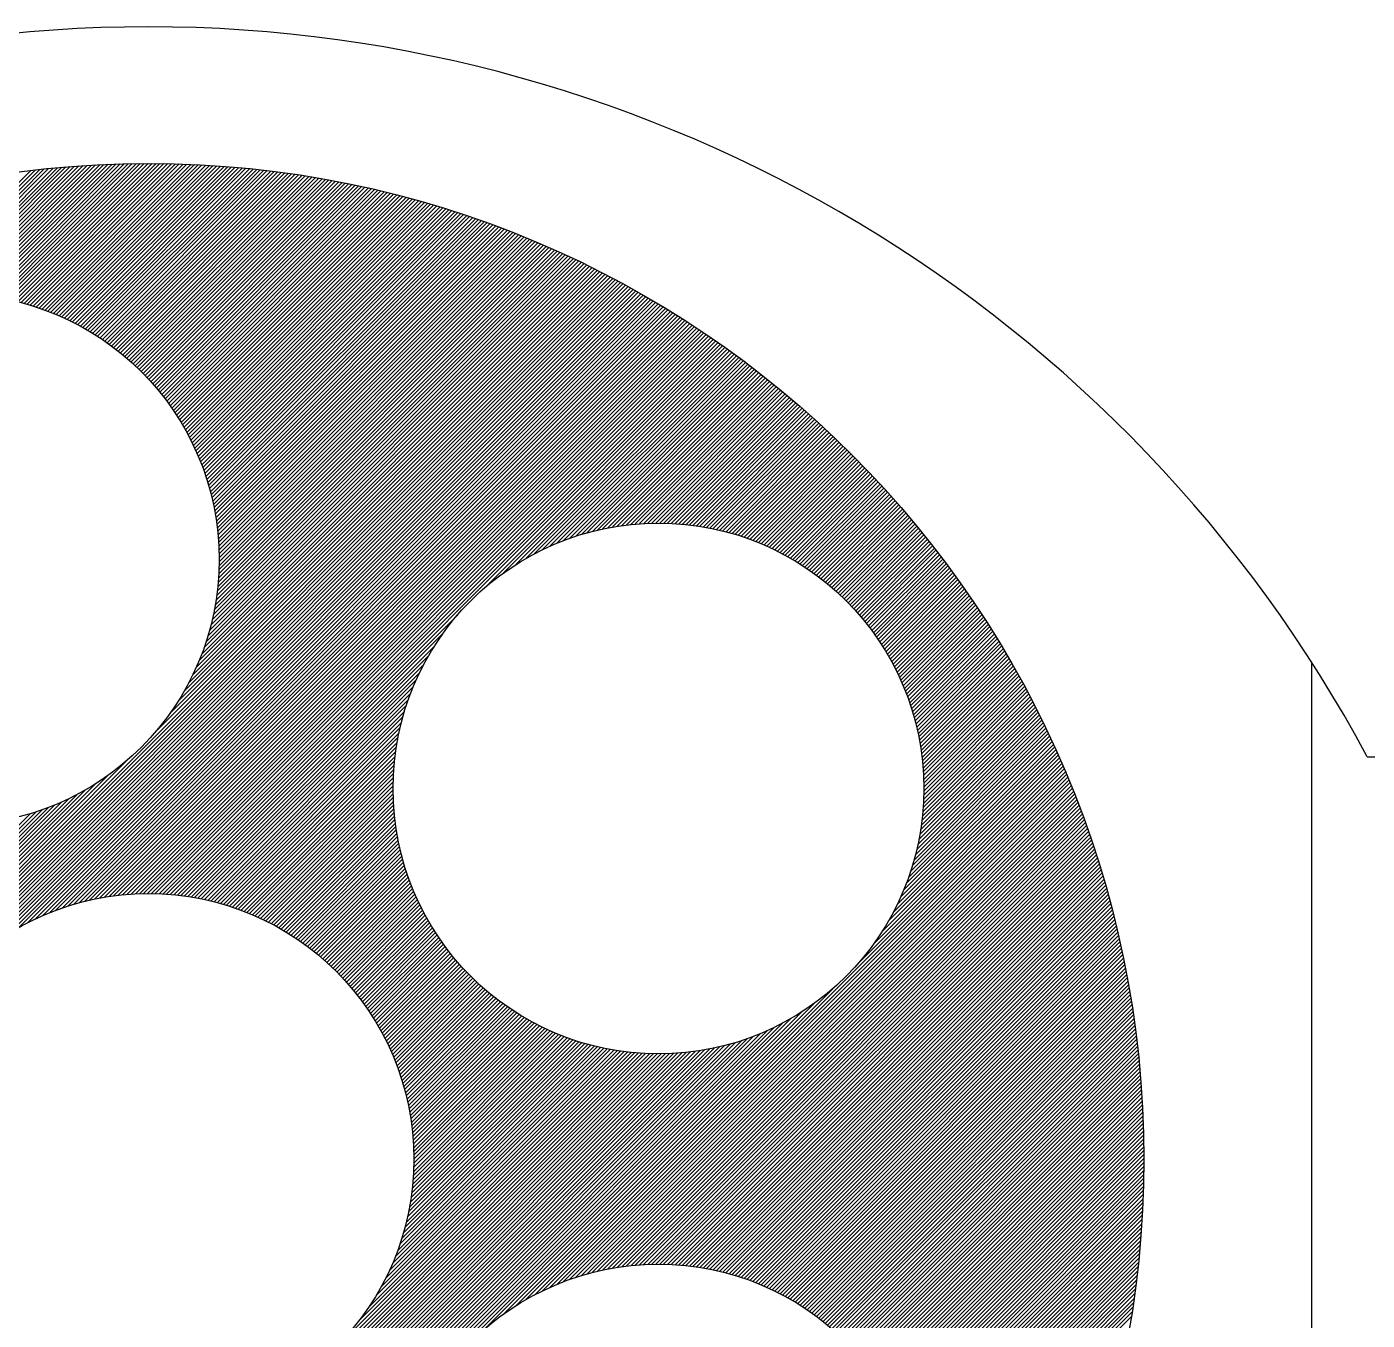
# Model space of a CAD drawing. Extents: x 289.68 to 298.89, y 147.27 to 156.69.
# Drawn here: x 292.3439 to 292.4985, y 149.8552 to 150.0043 of the extents above; entities that cross this region are included whole.
import ezdxf

# ---------------------------------------------------------------- set-up
doc = ezdxf.new("R2010")
doc.units = 0
doc.header["$MEASUREMENT"] = 0
doc.layers.add('DETALHES', color=4, linetype='CONTINUOUS')

msp = doc.modelspace()

# ---------------------------------------------------------------- linework, layer by layer
at = {"layer": 'DETALHES', "color": 1}
for p, q in [((292.33608, 149.97349), (292.3509, 149.98831)), ((292.33653, 149.97348), (292.35139, 149.98834)), ((292.33696, 149.97346), (292.35187, 149.98836)), ((292.33739, 149.97344), (292.35235, 149.98839)), ((292.33782, 149.97341), (292.35282, 149.98841)), ((292.33824, 149.97337), (292.3533, 149.98843)), ((292.33865, 149.97333), (292.35377, 149.98845)), ((292.33906, 149.97329), (292.35424, 149.98847)), ((292.33947, 149.97324), (292.35471, 149.98848)), ((292.33987, 149.97318), (292.35518, 149.98849)), ((292.34026, 149.97312), (292.35564, 149.9885)), ((292.34065, 149.97306), (292.3561, 149.98851)), ((292.34104, 149.97299), (292.35657, 149.98852)), ((292.34142, 149.97292), (292.35702, 149.98852)), ((292.3418, 149.97284), (292.35748, 149.98853)), ((292.34217, 149.97276), (292.35794, 149.98853)), ((292.34254, 149.97268), (292.35839, 149.98853)), ((292.34291, 149.97259), (292.35884, 149.98852)), ((292.34327, 149.9725), (292.35929, 149.98852)), ((292.34363, 149.9724), (292.35974, 149.98851)), ((292.34398, 149.9723), (292.36019, 149.98851)), ((292.34433, 149.9722), (292.36063, 149.9885)), ((292.34468, 149.97209), (292.36108, 149.98848)), ((292.34502, 149.97198), (292.36152, 149.98847)), ((292.34537, 149.97186), (292.36196, 149.98846)), ((292.3457, 149.97175), (292.3624, 149.98844)), ((292.34604, 149.97163), (292.36283, 149.98842)), ((292.34637, 149.9715), (292.36327, 149.9884)), ((292.3467, 149.97138), (292.3637, 149.98838)), ((292.34702, 149.97125), (292.36413, 149.98836)), ((292.34734, 149.97112), (292.36456, 149.98834)), ((292.34766, 149.97098), (292.36499, 149.98831)), ((292.34798, 149.97084), (292.36542, 149.98828)), ((292.32961, 149.97292), (292.34441, 149.98772)), ((292.33017, 149.97302), (292.34493, 149.98778)), ((292.33071, 149.97312), (292.34544, 149.98784)), ((292.33125, 149.9732), (292.34595, 149.9879)), ((292.33177, 149.97327), (292.34645, 149.98795)), ((292.33228, 149.97332), (292.34696, 149.988)), ((292.33279, 149.97337), (292.34746, 149.98804)), ((292.33328, 149.97341), (292.34796, 149.98809)), ((292.33377, 149.97345), (292.34845, 149.98813)), ((292.33425, 149.97347), (292.34895, 149.98817)), ((292.33472, 149.97348), (292.34944, 149.98821)), ((292.33518, 149.97349), (292.34993, 149.98824)), ((292.33564, 149.97349), (292.35042, 149.98828)), ((292.34829, 149.9707), (292.36585, 149.98826)), ((292.3486, 149.97055), (292.36627, 149.98823)), ((292.34891, 149.97041), (292.36669, 149.98819)), ((292.34921, 149.97026), (292.36711, 149.98816)), ((292.34951, 149.9701), (292.36753, 149.98813)), ((292.34981, 149.96995), (292.36795, 149.98809)), ((292.35011, 149.96979), (292.36837, 149.98805)), ((292.3504, 149.96963), (292.36879, 149.98802)), ((292.35069, 149.96947), (292.3692, 149.98798)), ((292.35098, 149.9693), (292.36961, 149.98793)), ((292.35126, 149.96913), (292.37003, 149.98789)), ((292.35155, 149.96896), (292.37044, 149.98785)), ((292.35183, 149.96878), (292.37084, 149.9878)), ((292.3521, 149.96861), (292.37125, 149.98776)), ((292.35238, 149.96843), (292.37166, 149.98771)), ((292.35265, 149.96824), (292.37206, 149.98766)), ((292.35292, 149.96806), (292.37247, 149.98761)), ((292.35319, 149.96787), (292.37287, 149.98756)), ((292.35345, 149.96768), (292.37327, 149.9875)), ((292.35371, 149.96749), (292.37367, 149.98745)), ((292.35397, 149.9673), (292.37407, 149.98739)), ((292.35423, 149.9671), (292.37447, 149.98733)), ((292.35449, 149.9669), (292.37486, 149.98728)), ((292.35474, 149.9667), (292.37526, 149.98722)), ((292.35499, 149.96649), (292.37565, 149.98716)), ((292.35524, 149.96629), (292.37604, 149.98709)), ((292.35548, 149.96608), (292.37644, 149.98703)), ((292.35573, 149.96587), (292.37683, 149.98697)), ((292.35597, 149.96565), (292.37721, 149.9869)), ((292.3562, 149.96544), (292.3776, 149.98683)), ((292.35644, 149.96522), (292.37799, 149.98677)), ((292.35667, 149.965), (292.37837, 149.9867)), ((292.3569, 149.96477), (292.37876, 149.98663)), ((292.35713, 149.96455), (292.37914, 149.98656)), ((292.35736, 149.96432), (292.37952, 149.98648)), ((292.35758, 149.96409), (292.3799, 149.98641)), ((292.3578, 149.96386), (292.38028, 149.98634)), ((292.35802, 149.96362), (292.38066, 149.98626)), ((292.35824, 149.96338), (292.38104, 149.98618)), ((292.35845, 149.96314), (292.38142, 149.98611)), ((292.35867, 149.9629), (292.38179, 149.98603)), ((292.35888, 149.96266), (292.38217, 149.98595)), ((292.35908, 149.96241), (292.38254, 149.98587)), ((292.35929, 149.96216), (292.38291, 149.98578)), ((292.35949, 149.96191), (292.38328, 149.9857)), ((292.35969, 149.96165), (292.38365, 149.98562)), ((292.35989, 149.96139), (292.38402, 149.98553)), ((292.36008, 149.96113), (292.38439, 149.98544)), ((292.36027, 149.96087), (292.38476, 149.98536)), ((292.36046, 149.96061), (292.38512, 149.98527)), ((292.36065, 149.96034), (292.38549, 149.98518)), ((292.36084, 149.96007), (292.38585, 149.98509)), ((292.36102, 149.9598), (292.38621, 149.985)), ((292.3612, 149.95953), (292.38658, 149.9849)), ((292.36138, 149.95925), (292.38694, 149.98481)), ((292.36155, 149.95897), (292.3873, 149.98472)), ((292.36172, 149.95869), (292.38766, 149.98462)), ((292.36189, 149.9584), (292.38801, 149.98452)), ((292.36206, 149.95811), (292.38837, 149.98443)), ((292.36222, 149.95782), (292.38873, 149.98433)), ((292.36238, 149.95753), (292.38908, 149.98423)), ((292.36254, 149.95724), (292.38944, 149.98413)), ((292.3627, 149.95694), (292.38979, 149.98403)), ((292.36285, 149.95664), (292.39014, 149.98392)), ((292.363, 149.95633), (292.39049, 149.98382)), ((292.36315, 149.95603), (292.39084, 149.98372)), ((292.3633, 149.95572), (292.39119, 149.98361)), ((292.36344, 149.9554), (292.39154, 149.98351)), ((292.36358, 149.95509), (292.39189, 149.9834)), ((292.36371, 149.95477), (292.39223, 149.98329)), ((292.36385, 149.95445), (292.39258, 149.98318)), ((292.36398, 149.95413), (292.39292, 149.98307)), ((292.3641, 149.9538), (292.39327, 149.98296)), ((292.36423, 149.95347), (292.39361, 149.98285)), ((292.36435, 149.95313), (292.39395, 149.98274)), ((292.36447, 149.9528), (292.39429, 149.98263)), ((292.36458, 149.95246), (292.39463, 149.98251)), ((292.36469, 149.95211), (292.39497, 149.9824)), ((292.3648, 149.95177), (292.39531, 149.98228)), ((292.3649, 149.95142), (292.39565, 149.98216)), ((292.365, 149.95106), (292.39599, 149.98205)), ((292.3651, 149.9507), (292.39632, 149.98193)), ((292.36519, 149.95034), (292.39666, 149.98181)), ((292.36528, 149.94998), (292.39699, 149.98169)), ((292.36537, 149.94961), (292.39733, 149.98157)), ((292.36545, 149.94923), (292.39766, 149.98144)), ((292.36552, 149.94886), (292.39799, 149.98132)), ((292.3656, 149.94848), (292.39832, 149.9812)), ((292.36567, 149.94809), (292.39865, 149.98107)), ((292.36573, 149.9477), (292.39898, 149.98095)), ((292.36579, 149.94731), (292.39931, 149.98082)), ((292.36585, 149.94691), (292.39963, 149.9807)), ((292.3659, 149.9465), (292.39996, 149.98057)), ((292.36594, 149.9461), (292.40029, 149.98044)), ((292.36598, 149.94568), (292.40061, 149.98031)), ((292.36602, 149.94526), (292.40094, 149.98018)), ((292.36605, 149.94484), (292.40126, 149.98005)), ((292.36607, 149.94441), (292.40158, 149.97992)), ((292.36609, 149.94397), (292.4019, 149.97978)), ((292.36609, 149.9417), (292.4035, 149.97911)), ((292.3661, 149.94353), (292.40222, 149.97965)), ((292.3661, 149.94217), (292.40318, 149.97924)), ((292.36611, 149.94308), (292.40254, 149.97952)), ((292.36611, 149.94263), (292.40286, 149.97938)), ((292.3653, 149.93592), (292.40694, 149.97755)), ((292.36544, 149.9365), (292.40663, 149.9777)), ((292.36555, 149.93707), (292.40632, 149.97784)), ((292.36565, 149.93763), (292.40601, 149.97799)), ((292.36574, 149.93817), (292.4057, 149.97813)), ((292.36582, 149.93871), (292.40539, 149.97827)), ((292.36589, 149.93923), (292.40508, 149.97841)), ((292.36595, 149.93974), (292.40476, 149.97855)), ((292.366, 149.94024), (292.40445, 149.97869)), ((292.36604, 149.94073), (292.40413, 149.97883)), ((292.36607, 149.94122), (292.40382, 149.97897)), ((292.3626, 149.92867), (292.40999, 149.97606)), ((292.36307, 149.92959), (292.40969, 149.97621)), ((292.36346, 149.93044), (292.40939, 149.97636)), ((292.3638, 149.93123), (292.40908, 149.97651)), ((292.3641, 149.93198), (292.40878, 149.97666)), ((292.36436, 149.9327), (292.40848, 149.97681)), ((292.3646, 149.93339), (292.40817, 149.97696)), ((292.36481, 149.93405), (292.40786, 149.97711)), ((292.36499, 149.93469), (292.40756, 149.97726)), ((292.36516, 149.93531), (292.40725, 149.97741)), ((292.31541, 149.8792), (292.41149, 149.97528)), ((292.31548, 149.87882), (292.41178, 149.97512)), ((292.31554, 149.87842), (292.41208, 149.97497)), ((292.3156, 149.87803), (292.41238, 149.97481)), ((292.31565, 149.87763), (292.41267, 149.97465)), ((292.3157, 149.87722), (292.41297, 149.97449)), ((292.35882, 149.92307), (292.41119, 149.97544)), ((292.36043, 149.92513), (292.41089, 149.97559)), ((292.36136, 149.92652), (292.41059, 149.97575)), ((292.36205, 149.92766), (292.41029, 149.9759)), ((292.31574, 149.87681), (292.41326, 149.97433)), ((292.31578, 149.8764), (292.41355, 149.97417)), ((292.31582, 149.87597), (292.41384, 149.974)), ((292.31584, 149.87555), (292.41414, 149.97384)), ((292.31587, 149.87512), (292.41443, 149.97368)), ((292.33896, 149.89776), (292.41472, 149.97351)), ((292.34069, 149.89903), (292.41501, 149.97335)), ((292.34198, 149.89987), (292.41529, 149.97318)), ((292.34307, 149.90051), (292.41558, 149.97302)), ((292.34405, 149.90103), (292.41587, 149.97285)), ((292.34494, 149.90146), (292.41616, 149.97268)), ((292.34577, 149.90184), (292.41644, 149.97251)), ((292.34655, 149.90217), (292.41673, 149.97234)), ((292.34729, 149.90245), (292.41701, 149.97217)), ((292.348, 149.90271), (292.41729, 149.972)), ((292.34868, 149.90293), (292.41758, 149.97183)), ((292.34934, 149.90313), (292.41786, 149.97166)), ((292.34997, 149.90331), (292.41814, 149.97148)), ((292.35058, 149.90347), (292.41842, 149.97131)), ((292.35118, 149.90361), (292.4187, 149.97114)), ((292.35176, 149.90374), (292.41898, 149.97096)), ((292.35233, 149.90385), (292.41926, 149.97079)), ((292.35288, 149.90395), (292.41954, 149.97061)), ((292.35342, 149.90404), (292.41982, 149.97043)), ((292.35395, 149.90411), (292.42009, 149.97026)), ((292.35447, 149.90418), (292.42037, 149.97008)), ((292.35498, 149.90423), (292.42064, 149.9699)), ((292.35548, 149.90427), (292.42092, 149.96972)), ((292.35597, 149.90431), (292.42119, 149.96954)), ((292.35645, 149.90434), (292.42147, 149.96936)), ((292.35692, 149.90436), (292.42174, 149.96918)), ((292.35739, 149.90437), (292.42201, 149.96899)), ((292.35785, 149.90438), (292.42228, 149.96881)), ((292.3583, 149.90437), (292.42255, 149.96863)), ((292.35875, 149.90437), (292.42282, 149.96844)), ((292.35919, 149.90435), (292.42309, 149.96826)), ((292.35962, 149.90433), (292.42336, 149.96807)), ((292.36005, 149.90431), (292.42363, 149.96788)), ((292.36047, 149.90427), (292.4239, 149.9677)), ((292.36089, 149.90424), (292.42416, 149.96751)), ((292.39674, 149.93963), (292.42443, 149.96732)), ((292.3989, 149.94134), (292.42469, 149.96713)), ((292.40031, 149.94229), (292.42496, 149.96694)), ((292.40147, 149.94299), (292.42522, 149.96675)), ((292.40248, 149.94356), (292.42549, 149.96656)), ((292.4034, 149.94402), (292.42575, 149.96637)), ((292.40425, 149.94442), (292.42601, 149.96618)), ((292.40505, 149.94476), (292.42627, 149.96598)), ((292.40581, 149.94507), (292.42653, 149.96579)), ((292.40653, 149.94533), (292.42679, 149.9656)), ((292.40722, 149.94557), (292.42705, 149.9654)), ((292.40788, 149.94578), (292.42731, 149.96521)), ((292.40852, 149.94596), (292.42757, 149.96501)), ((292.40914, 149.94613), (292.42783, 149.96481)), ((292.40975, 149.94628), (292.42808, 149.96461)), ((292.41033, 149.94641), (292.42834, 149.96442)), ((292.41091, 149.94653), (292.4286, 149.96422)), ((292.41146, 149.94663), (292.42885, 149.96402)), ((292.41201, 149.94672), (292.4291, 149.96382)), ((292.41254, 149.9468), (292.42936, 149.96362)), ((292.41306, 149.94687), (292.42961, 149.96342)), ((292.41358, 149.94693), (292.42986, 149.96321)), ((292.41408, 149.94698), (292.43011, 149.96301)), ((292.41457, 149.94702), (292.43037, 149.96281)), ((292.41506, 149.94705), (292.43062, 149.9626)), ((292.41554, 149.94707), (292.43087, 149.9624)), ((292.41601, 149.94708), (292.43111, 149.96219)), ((292.41647, 149.94709), (292.43136, 149.96199)), ((292.41692, 149.94709), (292.43161, 149.96178)), ((292.41737, 149.94709), (292.43186, 149.96157)), ((292.41782, 149.94708), (292.4321, 149.96136)), ((292.41825, 149.94706), (292.43235, 149.96116)), ((292.41868, 149.94703), (292.43259, 149.96095)), ((292.41911, 149.947), (292.43284, 149.96074)), ((292.41953, 149.94697), (292.43308, 149.96053)), ((292.41994, 149.94693), (292.43333, 149.96032)), ((292.42035, 149.94688), (292.43357, 149.9601)), ((292.42075, 149.94683), (292.43381, 149.95989)), ((292.42115, 149.94678), (292.43405, 149.95968)), ((292.42155, 149.94672), (292.43429, 149.95946)), ((292.42194, 149.94665), (292.43453, 149.95925)), ((292.42232, 149.94659), (292.43477, 149.95903)), ((292.4227, 149.94651), (292.43501, 149.95882)), ((292.42308, 149.94644), (292.43525, 149.9586)), ((292.42345, 149.94635), (292.43549, 149.95839)), ((292.42382, 149.94627), (292.43572, 149.95817)), ((292.42419, 149.94618), (292.43596, 149.95795)), ((292.42455, 149.94609), (292.43619, 149.95773)), ((292.42491, 149.94599), (292.43643, 149.95751)), ((292.42526, 149.94589), (292.43666, 149.95729)), ((292.42561, 149.94579), (292.4369, 149.95707)), ((292.42596, 149.94568), (292.43713, 149.95685)), ((292.4263, 149.94557), (292.43736, 149.95663)), ((292.42664, 149.94546), (292.43759, 149.9564)), ((292.42698, 149.94534), (292.43783, 149.95618)), ((292.42732, 149.94522), (292.43806, 149.95596)), ((292.42765, 149.94509), (292.43829, 149.95573)), ((292.42797, 149.94497), (292.43852, 149.95551)), ((292.4283, 149.94484), (292.43874, 149.95528)), ((292.42862, 149.9447), (292.43897, 149.95506)), ((292.42894, 149.94457), (292.4392, 149.95483)), ((292.42925, 149.94443), (292.43943, 149.9546)), ((292.42957, 149.94429), (292.43965, 149.95437)), ((292.42988, 149.94414), (292.43988, 149.95414)), ((292.43018, 149.944), (292.4401, 149.95391)), ((292.43049, 149.94384), (292.44033, 149.95368)), ((292.43079, 149.94369), (292.44055, 149.95345)), ((292.43109, 149.94354), (292.44077, 149.95322)), ((292.43138, 149.94338), (292.44099, 149.95299)), ((292.43168, 149.94322), (292.44122, 149.95276)), ((292.43197, 149.94305), (292.44144, 149.95252)), ((292.43225, 149.94288), (292.44166, 149.95229)), ((292.43254, 149.94272), (292.44188, 149.95205)), ((292.43282, 149.94254), (292.4421, 149.95182)), ((292.4331, 149.94237), (292.44231, 149.95158)), ((292.43338, 149.94219), (292.44253, 149.95134)), ((292.43365, 149.94201), (292.44275, 149.95111)), ((292.43392, 149.94183), (292.44296, 149.95087)), ((292.43419, 149.94164), (292.44318, 149.95063)), ((292.43446, 149.94146), (292.4434, 149.95039)), ((292.43473, 149.94127), (292.44361, 149.95015)), ((292.43499, 149.94108), (292.44382, 149.94991)), ((292.43525, 149.94088), (292.44404, 149.94967)), ((292.43551, 149.94068), (292.44425, 149.94943)), ((292.43576, 149.94048), (292.44446, 149.94919)), ((292.43601, 149.94028), (292.44467, 149.94894)), ((292.43626, 149.94008), (292.44488, 149.9487)), ((292.43651, 149.93987), (292.44509, 149.94846)), ((292.43676, 149.93966), (292.4453, 149.94821)), ((292.437, 149.93945), (292.44551, 149.94796)), ((292.43724, 149.93924), (292.44572, 149.94772)), ((292.43748, 149.93902), (292.44593, 149.94747)), ((292.43771, 149.9388), (292.44613, 149.94722)), ((292.43794, 149.93858), (292.44634, 149.94698)), ((292.43818, 149.93836), (292.44655, 149.94673)), ((292.4384, 149.93813), (292.44675, 149.94648)), ((292.43863, 149.9379), (292.44696, 149.94623)), ((292.43885, 149.93767), (292.44716, 149.94598)), ((292.43907, 149.93744), (292.44736, 149.94572)), ((292.43929, 149.9372), (292.44756, 149.94547)), ((292.43951, 149.93696), (292.44777, 149.94522)), ((292.43972, 149.93672), (292.44797, 149.94497)), ((292.43994, 149.93648), (292.44817, 149.94471)), ((292.44014, 149.93624), (292.44837, 149.94446)), ((292.44035, 149.93599), (292.44857, 149.9442)), ((292.44056, 149.93574), (292.44876, 149.94395)), ((292.44076, 149.93549), (292.44896, 149.94369)), ((292.44096, 149.93523), (292.44916, 149.94343)), ((292.44115, 149.93497), (292.44936, 149.94317)), ((292.44135, 149.93471), (292.44955, 149.94292)), ((292.44154, 149.93445), (292.44975, 149.94266)), ((292.44173, 149.93419), (292.44994, 149.9424)), ((292.44192, 149.93392), (292.45014, 149.94214)), ((292.4421, 149.93365), (292.45033, 149.94188)), ((292.44229, 149.93338), (292.45052, 149.94161)), ((292.44246, 149.9331), (292.45071, 149.94135)), ((292.44264, 149.93283), (292.4509, 149.94109)), ((292.44282, 149.93255), (292.45109, 149.94082)), ((292.44299, 149.93226), (292.45128, 149.94056)), ((292.44316, 149.93198), (292.45147, 149.94029)), ((292.44332, 149.93169), (292.45166, 149.94003)), ((292.44349, 149.9314), (292.45185, 149.93976)), ((292.44365, 149.93111), (292.45204, 149.93949)), ((292.44381, 149.93081), (292.45222, 149.93923)), ((292.44396, 149.93051), (292.45241, 149.93896)), ((292.44412, 149.93021), (292.45259, 149.93869)), ((292.44427, 149.92991), (292.45278, 149.93842)), ((292.44442, 149.9296), (292.45296, 149.93815)), ((292.44456, 149.92929), (292.45315, 149.93788)), ((292.4447, 149.92898), (292.45333, 149.93761)), ((292.44484, 149.92866), (292.45351, 149.93733)), ((292.3613, 149.90419), (292.39363, 149.93652)), ((292.44498, 149.92834), (292.45369, 149.93706)), ((292.44511, 149.92802), (292.45387, 149.93679)), ((292.44524, 149.9277), (292.45405, 149.93651)), ((292.44537, 149.92737), (292.45423, 149.93624)), ((292.44549, 149.92704), (292.45441, 149.93596)), ((292.36171, 149.90415), (292.39192, 149.93436)), ((292.44561, 149.92671), (292.45459, 149.93568)), ((292.44573, 149.92637), (292.45476, 149.93541)), ((292.44584, 149.92603), (292.45494, 149.93513)), ((292.44595, 149.92568), (292.45512, 149.93485)), ((292.44606, 149.92534), (292.45529, 149.93457)), ((292.44616, 149.92499), (292.45547, 149.93429)), ((292.36211, 149.9041), (292.39097, 149.93295)), ((292.44626, 149.92463), (292.45564, 149.93401)), ((292.44636, 149.92427), (292.45581, 149.93373)), ((292.44645, 149.92391), (292.45599, 149.93345)), ((292.44654, 149.92355), (292.45616, 149.93316)), ((292.44663, 149.92318), (292.45633, 149.93288)), ((292.36251, 149.90404), (292.39026, 149.93179)), ((292.44671, 149.9228), (292.4565, 149.9326)), ((292.44678, 149.92243), (292.45667, 149.93231)), ((292.44686, 149.92205), (292.45684, 149.93203)), ((292.44693, 149.92166), (292.457, 149.93174)), ((292.44699, 149.92127), (292.45717, 149.93145)), ((292.44705, 149.92088), (292.45734, 149.93116)), ((292.3629, 149.90398), (292.3897, 149.93078)), ((292.36329, 149.90391), (292.38924, 149.92986)), ((292.4471, 149.92048), (292.4575, 149.93088)), ((292.44715, 149.92007), (292.45767, 149.93059)), ((292.4472, 149.91966), (292.45783, 149.9303)), ((292.44724, 149.91925), (292.458, 149.93001)), ((292.44728, 149.91883), (292.45816, 149.92972)), ((292.36367, 149.90384), (292.38884, 149.92901)), ((292.36405, 149.90377), (292.3885, 149.92821)), ((292.4473, 149.9184), (292.45832, 149.92942)), ((292.44733, 149.91797), (292.45849, 149.92913)), ((292.44735, 149.91754), (292.45865, 149.92884)), ((292.44736, 149.9171), (292.45881, 149.92854)), ((292.44736, 149.91665), (292.45897, 149.92825)), ((292.36443, 149.90369), (292.38819, 149.92745)), ((292.3648, 149.9036), (292.38793, 149.92673)), ((292.44729, 149.9143), (292.45975, 149.92676)), ((292.44732, 149.91478), (292.4596, 149.92706)), ((292.44734, 149.91526), (292.45944, 149.92736)), ((292.44736, 149.91619), (292.45913, 149.92795)), ((292.44736, 149.91573), (292.45928, 149.92766)), ((292.36517, 149.90352), (292.38769, 149.92604)), ((292.36553, 149.90343), (292.38748, 149.92538)), ((292.4469, 149.91118), (292.46067, 149.92496)), ((292.44699, 149.91173), (292.46052, 149.92526)), ((292.44707, 149.91226), (292.46037, 149.92556)), ((292.44714, 149.91279), (292.46022, 149.92586)), ((292.4472, 149.9133), (292.46006, 149.92616)), ((292.44725, 149.9138), (292.45991, 149.92646)), ((292.36589, 149.90333), (292.3873, 149.92474)), ((292.36625, 149.90324), (292.38713, 149.92411)), ((292.3666, 149.90313), (292.38698, 149.92351)), ((292.44623, 149.90824), (292.46142, 149.92343)), ((292.4464, 149.90886), (292.46127, 149.92374)), ((292.44655, 149.90947), (292.46112, 149.92404)), ((292.44668, 149.91005), (292.46097, 149.92435)), ((292.4468, 149.91063), (292.46082, 149.92465)), ((292.36695, 149.90303), (292.38685, 149.92292)), ((292.3673, 149.90292), (292.38673, 149.92235)), ((292.44503, 149.90477), (292.46215, 149.92189)), ((292.44533, 149.90553), (292.462, 149.9222)), ((292.4456, 149.90625), (292.46186, 149.92251)), ((292.44583, 149.90694), (292.46171, 149.92282)), ((292.44604, 149.9076), (292.46157, 149.92312)), ((292.36764, 149.90281), (292.38663, 149.9218)), ((292.36798, 149.90269), (292.38654, 149.92125)), ((292.36832, 149.90257), (292.38646, 149.92072)), ((292.44255, 149.90002), (292.46286, 149.92032)), ((292.44326, 149.90118), (292.46272, 149.92064)), ((292.44382, 149.90219), (292.46257, 149.92095)), ((292.44429, 149.90312), (292.46243, 149.92126)), ((292.44468, 149.90397), (292.46229, 149.92158)), ((292.31534, 149.87959), (292.35534, 149.91959)), ((292.36865, 149.90245), (292.38639, 149.92019)), ((292.36898, 149.90233), (292.38633, 149.91968)), ((292.3693, 149.9022), (292.38628, 149.91918)), ((292.40144, 149.85755), (292.46327, 149.91938)), ((292.40246, 149.85811), (292.46341, 149.91906)), ((292.43985, 149.89641), (292.46313, 149.91969)), ((292.44159, 149.8986), (292.46299, 149.92001)), ((292.31526, 149.87997), (292.35328, 149.91798)), ((292.36963, 149.90207), (292.38624, 149.91868)), ((292.36995, 149.90193), (292.38621, 149.9182)), ((292.37026, 149.9018), (292.38619, 149.91772)), ((292.37058, 149.90166), (292.38617, 149.91725)), ((292.40338, 149.85858), (292.46354, 149.91874)), ((292.40424, 149.85898), (292.46368, 149.91842)), ((292.40503, 149.85932), (292.46381, 149.9181)), ((292.40579, 149.85962), (292.46395, 149.91778)), ((292.40651, 149.85989), (292.46408, 149.91746)), ((292.31501, 149.88108), (292.34974, 149.9158)), ((292.3151, 149.88071), (292.35074, 149.91636)), ((292.31518, 149.88034), (292.35189, 149.91705)), ((292.37089, 149.90151), (292.38617, 149.91679)), ((292.3712, 149.90137), (292.38617, 149.91633)), ((292.3715, 149.90122), (292.38617, 149.91589)), ((292.4072, 149.86013), (292.46421, 149.91714)), ((292.40787, 149.86034), (292.46434, 149.91681)), ((292.40851, 149.86052), (292.46447, 149.91649)), ((292.40913, 149.86069), (292.4646, 149.91616)), ((292.40973, 149.86084), (292.46473, 149.91584)), ((292.31462, 149.88251), (292.34642, 149.91431)), ((292.31473, 149.88215), (292.34718, 149.91461)), ((292.31482, 149.8818), (292.34797, 149.91495)), ((292.31492, 149.88144), (292.34882, 149.91534)), ((292.37181, 149.90107), (292.38618, 149.91544)), ((292.37211, 149.90091), (292.3862, 149.91501)), ((292.37241, 149.90076), (292.38622, 149.91458)), ((292.3727, 149.9006), (292.38625, 149.91415)), ((292.41032, 149.86097), (292.46486, 149.91551)), ((292.41089, 149.86109), (292.46499, 149.91519)), ((292.41145, 149.86119), (292.46511, 149.91486)), ((292.412, 149.86129), (292.46524, 149.91453)), ((292.41253, 149.86137), (292.46536, 149.9142)), ((292.31429, 149.88354), (292.34435, 149.9136)), ((292.31441, 149.8832), (292.34502, 149.91381)), ((292.31452, 149.88285), (292.3457, 149.91404)), ((292.37299, 149.90044), (292.38629, 149.91373)), ((292.37328, 149.90027), (292.38633, 149.91332)), ((292.37357, 149.9001), (292.38638, 149.91291)), ((292.41305, 149.86143), (292.46549, 149.91387)), ((292.41357, 149.86149), (292.46561, 149.91354)), ((292.41407, 149.86154), (292.46573, 149.9132)), ((292.41456, 149.86158), (292.46585, 149.91287)), ((292.37385, 149.89993), (292.38643, 149.91251)), ((292.37413, 149.89976), (292.38648, 149.91211)), ((292.37441, 149.89958), (292.38654, 149.91171)), ((292.37469, 149.89941), (292.3866, 149.91132)), ((292.41505, 149.86161), (292.46597, 149.91254)), ((292.41553, 149.86163), (292.46609, 149.9122)), ((292.416, 149.86165), (292.46621, 149.91187)), ((292.41646, 149.86166), (292.46633, 149.91153)), ((292.41691, 149.86166), (292.46645, 149.91119)), ((292.37496, 149.89922), (292.38667, 149.91094)), ((292.37523, 149.89904), (292.38675, 149.91055)), ((292.3755, 149.89886), (292.38682, 149.91018)), ((292.37577, 149.89867), (292.3869, 149.9098)), ((292.41736, 149.86165), (292.46656, 149.91085)), ((292.41781, 149.86164), (292.46668, 149.91052)), ((292.41824, 149.86162), (292.46679, 149.91018)), ((292.41867, 149.8616), (292.46691, 149.90983)), ((292.4191, 149.86157), (292.46702, 149.90949)), ((292.37603, 149.89848), (292.38699, 149.90944)), ((292.37629, 149.89828), (292.38708, 149.90907)), ((292.37655, 149.89809), (292.38717, 149.90871)), ((292.37681, 149.89789), (292.38727, 149.90835)), ((292.37706, 149.89769), (292.38737, 149.908)), ((292.41952, 149.86154), (292.46713, 149.90915)), ((292.41993, 149.8615), (292.46724, 149.90881)), ((292.42034, 149.86145), (292.46735, 149.90846)), ((292.42074, 149.8614), (292.46746, 149.90812)), ((292.37731, 149.89749), (292.38747, 149.90765)), ((292.37756, 149.89728), (292.38758, 149.9073)), ((292.37781, 149.89707), (292.38769, 149.90695)), ((292.37805, 149.89686), (292.3878, 149.90661)), ((292.42114, 149.86134), (292.46757, 149.90777)), ((292.42154, 149.86128), (292.46768, 149.90742)), ((292.42193, 149.86122), (292.46778, 149.90707)), ((292.42231, 149.86115), (292.46789, 149.90673)), ((292.3783, 149.89665), (292.38792, 149.90628)), ((292.37853, 149.89644), (292.38804, 149.90594)), ((292.37877, 149.89622), (292.38816, 149.90561)), ((292.37901, 149.896), (292.38829, 149.90528)), ((292.37924, 149.89578), (292.38842, 149.90496)), ((292.4227, 149.86108), (292.46799, 149.90638)), ((292.42307, 149.861), (292.4681, 149.90602)), ((292.42345, 149.86092), (292.4682, 149.90567)), ((292.42382, 149.86084), (292.4683, 149.90532)), ((292.42418, 149.86075), (292.4684, 149.90497)), ((292.37947, 149.89555), (292.38855, 149.90464)), ((292.3797, 149.89533), (292.38869, 149.90432)), ((292.37992, 149.8951), (292.38883, 149.904)), ((292.38014, 149.89486), (292.38897, 149.90369)), ((292.38036, 149.89463), (292.38912, 149.90338)), ((292.42454, 149.86065), (292.4685, 149.90461)), ((292.4249, 149.86056), (292.4686, 149.90426)), ((292.42526, 149.86046), (292.4687, 149.9039)), ((292.42561, 149.86035), (292.46879, 149.90354)), ((292.38058, 149.89439), (292.38926, 149.90308)), ((292.3808, 149.89415), (292.38941, 149.90277)), ((292.38101, 149.89391), (292.38957, 149.90247)), ((292.38122, 149.89367), (292.38972, 149.90217)), ((292.38143, 149.89342), (292.38988, 149.90188)), ((292.42595, 149.86025), (292.46889, 149.90318)), ((292.4263, 149.86014), (292.46898, 149.90282)), ((292.42664, 149.86002), (292.46908, 149.90246)), ((292.42697, 149.85991), (292.46917, 149.9021)), ((292.38164, 149.89317), (292.39004, 149.90158)), ((292.38184, 149.89292), (292.39021, 149.90129)), ((292.38204, 149.89267), (292.39037, 149.90101)), ((292.38224, 149.89241), (292.39054, 149.90072)), ((292.38243, 149.89216), (292.39072, 149.90044)), ((292.42731, 149.85979), (292.46926, 149.90174)), ((292.42764, 149.85966), (292.46935, 149.90137)), ((292.42797, 149.85954), (292.46944, 149.90101)), ((292.42829, 149.85941), (292.46953, 149.90064)), ((292.42861, 149.85927), (292.46962, 149.90028)), ((292.38263, 149.8919), (292.39089, 149.90016)), ((292.38282, 149.89163), (292.39107, 149.89988)), ((292.38301, 149.89137), (292.39125, 149.89961)), ((292.38319, 149.8911), (292.39143, 149.89933)), ((292.38338, 149.89083), (292.39161, 149.89906)), ((292.38356, 149.89056), (292.3918, 149.8988)), ((292.42893, 149.85914), (292.4697, 149.89991)), ((292.42925, 149.859), (292.46979, 149.89954)), ((292.42956, 149.85886), (292.46987, 149.89917)), ((292.42987, 149.85871), (292.46996, 149.8988)), ((292.38374, 149.89028), (292.39199, 149.89853)), ((292.38391, 149.89), (292.39218, 149.89827)), ((292.38409, 149.88972), (292.39238, 149.89801)), ((292.38426, 149.88944), (292.39257, 149.89775)), ((292.38443, 149.88915), (292.39277, 149.8975)), ((292.38459, 149.88886), (292.39298, 149.89725)), ((292.43018, 149.85856), (292.47004, 149.89843)), ((292.43048, 149.85841), (292.47012, 149.89805)), ((292.43078, 149.85826), (292.4702, 149.89768)), ((292.43108, 149.8581), (292.47028, 149.89731)), ((292.38476, 149.88857), (292.39318, 149.897)), ((292.38492, 149.88828), (292.39339, 149.89675)), ((292.38507, 149.88798), (292.3936, 149.8965)), ((292.38523, 149.88768), (292.39381, 149.89626)), ((292.38538, 149.88738), (292.39402, 149.89602)), ((292.38553, 149.88707), (292.39424, 149.89578)), ((292.43138, 149.85795), (292.47036, 149.89693)), ((292.43167, 149.85778), (292.47044, 149.89655)), ((292.43196, 149.85762), (292.47051, 149.89617)), ((292.43225, 149.85745), (292.47059, 149.89579)), ((292.38568, 149.88677), (292.39446, 149.89555)), ((292.38582, 149.88645), (292.39468, 149.89531)), ((292.38596, 149.88614), (292.3949, 149.89508)), ((292.3861, 149.88582), (292.39513, 149.89485)), ((292.38623, 149.8855), (292.39536, 149.89463)), ((292.38636, 149.88518), (292.39559, 149.89441)), ((292.38649, 149.88486), (292.39582, 149.89418)), ((292.43253, 149.85728), (292.47066, 149.89541)), ((292.43281, 149.85711), (292.47073, 149.89503)), ((292.43309, 149.85694), (292.47081, 149.89465)), ((292.43337, 149.85676), (292.47088, 149.89426)), ((292.38662, 149.88453), (292.39606, 149.89397)), ((292.38674, 149.8842), (292.39629, 149.89375)), ((292.38686, 149.88386), (292.39654, 149.89353)), ((292.38698, 149.88352), (292.39678, 149.89332)), ((292.38709, 149.88318), (292.39702, 149.89311)), ((292.3872, 149.88283), (292.39727, 149.89291)), ((292.3873, 149.88249), (292.39752, 149.8927)), ((292.38741, 149.88213), (292.39777, 149.8925)), ((292.40028, 149.85684), (292.43685, 149.89341)), ((292.43365, 149.85658), (292.47094, 149.89388)), ((292.43392, 149.8564), (292.47101, 149.89349)), ((292.43419, 149.85621), (292.47108, 149.89311)), ((292.43446, 149.85603), (292.47115, 149.89272)), ((292.3875, 149.88178), (292.39803, 149.8923)), ((292.3876, 149.88142), (292.39829, 149.8921)), ((292.38769, 149.88106), (292.39854, 149.89191)), ((292.38778, 149.88069), (292.39881, 149.89172)), ((292.38786, 149.88032), (292.39907, 149.89153)), ((292.38794, 149.87994), (292.39934, 149.89134)), ((292.38802, 149.87956), (292.39961, 149.89116)), ((292.38809, 149.87918), (292.39988, 149.89097)), ((292.39886, 149.85588), (292.43466, 149.89167)), ((292.43472, 149.85584), (292.47121, 149.89233)), ((292.43498, 149.85565), (292.47127, 149.89194)), ((292.43524, 149.85545), (292.47134, 149.89154)), ((292.4355, 149.85525), (292.4714, 149.89115)), ((292.36185, 149.82023), (292.43106, 149.88944)), ((292.36202, 149.81994), (292.43208, 149.89)), ((292.38816, 149.87879), (292.40016, 149.89079)), ((292.38822, 149.8784), (292.40043, 149.89062)), ((292.38828, 149.87801), (292.40071, 149.89044)), ((292.38833, 149.8776), (292.401, 149.89027)), ((292.38838, 149.8772), (292.40128, 149.8901)), ((292.38842, 149.87679), (292.40157, 149.88993)), ((292.38846, 149.87637), (292.40186, 149.88977)), ((292.38849, 149.87595), (292.40215, 149.88961)), ((292.38852, 149.87552), (292.40245, 149.88945)), ((292.39666, 149.85413), (292.43324, 149.89071)), ((292.43575, 149.85505), (292.47146, 149.89076)), ((292.43601, 149.85485), (292.47151, 149.89036)), ((292.43626, 149.85465), (292.47157, 149.88996)), ((292.4365, 149.85444), (292.47163, 149.88956)), ((292.36116, 149.82135), (292.42773, 149.88793)), ((292.36134, 149.82108), (292.42849, 149.88823)), ((292.36151, 149.8208), (292.42929, 149.88857)), ((292.36168, 149.82051), (292.43014, 149.88897)), ((292.38838, 149.87039), (292.40589, 149.88789)), ((292.38843, 149.87089), (292.40556, 149.88802)), ((292.38848, 149.87139), (292.40524, 149.88815)), ((292.38851, 149.87188), (292.40491, 149.88828)), ((292.38854, 149.87509), (292.40275, 149.88929)), ((292.38854, 149.87236), (292.4046, 149.88842)), ((292.38855, 149.87283), (292.40428, 149.88856)), ((292.38856, 149.87465), (292.40305, 149.88914)), ((292.38857, 149.87421), (292.40335, 149.88899)), ((292.38857, 149.87375), (292.40366, 149.88884)), ((292.38857, 149.8733), (292.40397, 149.8887)), ((292.43675, 149.85423), (292.47168, 149.88916)), ((292.43699, 149.85402), (292.47174, 149.88876)), ((292.43723, 149.85381), (292.47179, 149.88836)), ((292.43747, 149.85359), (292.47184, 149.88796)), ((292.35944, 149.82373), (292.42207, 149.88636)), ((292.35964, 149.82347), (292.42263, 149.88646)), ((292.35984, 149.82322), (292.4232, 149.88658)), ((292.36004, 149.82296), (292.42379, 149.88671)), ((292.36023, 149.8227), (292.42439, 149.88686)), ((292.36042, 149.82243), (292.42502, 149.88703)), ((292.36061, 149.82217), (292.42566, 149.88721)), ((292.36079, 149.8219), (292.42632, 149.88742)), ((292.36098, 149.82163), (292.42701, 149.88766)), ((292.38532, 149.86005), (292.4116, 149.88633)), ((292.38574, 149.86093), (292.41121, 149.8864)), ((292.38611, 149.86175), (292.41083, 149.88647)), ((292.38642, 149.86252), (292.41045, 149.88655)), ((292.3867, 149.86326), (292.41008, 149.88663)), ((292.38695, 149.86396), (292.40971, 149.88672)), ((292.38717, 149.86463), (292.40935, 149.88681)), ((292.38737, 149.86528), (292.40898, 149.8869)), ((292.38754, 149.86591), (292.40863, 149.887)), ((292.3877, 149.86652), (292.40827, 149.8871)), ((292.38784, 149.86711), (292.40792, 149.8872)), ((292.38796, 149.86769), (292.40757, 149.88731)), ((292.38807, 149.86825), (292.40723, 149.88742)), ((292.38816, 149.8688), (292.40689, 149.88753)), ((292.38825, 149.86934), (292.40655, 149.88765)), ((292.38832, 149.86987), (292.40622, 149.88777)), ((292.43771, 149.85337), (292.47189, 149.88755)), ((292.43794, 149.85315), (292.47194, 149.88715)), ((292.43817, 149.85293), (292.47198, 149.88674)), ((292.4384, 149.8527), (292.47203, 149.88633)), ((292.35543, 149.82789), (292.4136, 149.88606)), ((292.35567, 149.82768), (292.41401, 149.88602)), ((292.35591, 149.82747), (292.41443, 149.88598)), ((292.35615, 149.82725), (292.41485, 149.88595)), ((292.35639, 149.82703), (292.41528, 149.88593)), ((292.35662, 149.82681), (292.41572, 149.88591)), ((292.35685, 149.82659), (292.41616, 149.8859)), ((292.35708, 149.82636), (292.41661, 149.88589)), ((292.35731, 149.82614), (292.41707, 149.8859)), ((292.35753, 149.82591), (292.41753, 149.8859)), ((292.35775, 149.82567), (292.418, 149.88592)), ((292.35797, 149.82544), (292.41848, 149.88594)), ((292.35819, 149.8252), (292.41896, 149.88597)), ((292.35841, 149.82496), (292.41946, 149.88601)), ((292.35862, 149.82472), (292.41996, 149.88606)), ((292.35883, 149.82448), (292.42047, 149.88612)), ((292.35904, 149.82423), (292.421, 149.88619)), ((292.35924, 149.82398), (292.42153, 149.88627)), ((292.38229, 149.85521), (292.41319, 149.8861)), ((292.38343, 149.8568), (292.41278, 149.88615)), ((292.38421, 149.85804), (292.41238, 149.88621)), ((292.38482, 149.8591), (292.41199, 149.88627)), ((292.43862, 149.85247), (292.47207, 149.88592)), ((292.43885, 149.85224), (292.47212, 149.88551)), ((292.43907, 149.85201), (292.47216, 149.8851)), ((292.43929, 149.85177), (292.4722, 149.88468)), ((292.43951, 149.85153), (292.47224, 149.88427)), ((292.43972, 149.85129), (292.47228, 149.88385)), ((292.43993, 149.85105), (292.47231, 149.88343)), ((292.44014, 149.85081), (292.47235, 149.88301)), ((292.44035, 149.85056), (292.47238, 149.88259)), ((292.44055, 149.85031), (292.47241, 149.88217)), ((292.44075, 149.85006), (292.47244, 149.88175)), ((292.44095, 149.8498), (292.47247, 149.88132)), ((292.44115, 149.84954), (292.4725, 149.88089)), ((292.44135, 149.84928), (292.47252, 149.88046)), ((292.44154, 149.84902), (292.47255, 149.88003)), ((292.44173, 149.84876), (292.47257, 149.8796)), ((292.44191, 149.84849), (292.47259, 149.87917)), ((292.4421, 149.84822), (292.47261, 149.87873)), ((292.44228, 149.84795), (292.47263, 149.8783)), ((292.44246, 149.84767), (292.47265, 149.87786)), ((292.44264, 149.8474), (292.47266, 149.87742)), ((292.44281, 149.84712), (292.47267, 149.87698)), ((292.44298, 149.84683), (292.47269, 149.87654)), ((292.44315, 149.84655), (292.4727, 149.87609)), ((292.44332, 149.84626), (292.4727, 149.87565)), ((292.44348, 149.84597), (292.47271, 149.8752)), ((292.44365, 149.84568), (292.47272, 149.87475)), ((292.44381, 149.84538), (292.47272, 149.8743)), ((292.44396, 149.84508), (292.47272, 149.87384)), ((292.44411, 149.84478), (292.47272, 149.87339)), ((292.44426, 149.84448), (292.47272, 149.87293)), ((292.44441, 149.84417), (292.47271, 149.87247)), ((292.44456, 149.84386), (292.47271, 149.87201)), ((292.4447, 149.84355), (292.4727, 149.87155)), ((292.44484, 149.84324), (292.47269, 149.87109)), ((292.44497, 149.84292), (292.47268, 149.87062)), ((292.44511, 149.8426), (292.47266, 149.87015)), ((292.44524, 149.84227), (292.47265, 149.86968)), ((292.44536, 149.84194), (292.47263, 149.86921)), ((292.44549, 149.84161), (292.47261, 149.86873)), ((292.44561, 149.84128), (292.47259, 149.86826)), ((292.44572, 149.84094), (292.47256, 149.86778)), ((292.44584, 149.8406), (292.47254, 149.8673)), ((292.44595, 149.84026), (292.47251, 149.86682)), ((292.44606, 149.83991), (292.47248, 149.86633)), ((292.44616, 149.83956), (292.47244, 149.86584)), ((292.44626, 149.83921), (292.47241, 149.86535)), ((292.44636, 149.83885), (292.47237, 149.86486)), ((292.44645, 149.83849), (292.47233, 149.86437)), ((292.44654, 149.83812), (292.47229, 149.86387)), ((292.44662, 149.83775), (292.47225, 149.86337)), ((292.44671, 149.83738), (292.4722, 149.86287)), ((292.44678, 149.837), (292.47215, 149.86237)), ((292.44686, 149.83662), (292.4721, 149.86186)), ((292.44692, 149.83623), (292.47204, 149.86135)), ((292.44699, 149.83584), (292.47199, 149.86084)), ((292.44705, 149.83545), (292.47193, 149.86033)), ((292.4471, 149.83505), (292.47187, 149.85981)), ((292.44715, 149.83465), (292.4718, 149.85929)), ((292.4472, 149.83424), (292.47173, 149.85877)), ((292.44724, 149.83382), (292.47166, 149.85825)), ((292.44727, 149.8334), (292.47159, 149.85772)), ((292.4473, 149.83298), (292.47151, 149.85719)), ((292.44733, 149.83255), (292.47143, 149.85666)), ((292.44735, 149.83211), (292.47135, 149.85612)), ((292.44736, 149.83167), (292.47127, 149.85558))]:
    msp.add_line(p, q, dxfattribs=at)
at = {"layer": 'DETALHES', "color": 3}
for p, q in [((292.49204, 149.93108), (292.49204, 149.81805)), ((292.49847, 149.92013), (292.75, 149.92013))]:
    msp.add_line(p, q, dxfattribs=at)
at = {"layer": 'DETALHES', "color": 1}
for centre, radius in [((292.35797, 149.87378), 0.11475), ((292.33551, 149.94289), 0.0306), ((292.41676, 149.91649), 0.0306), ((292.35797, 149.87378), 0.0306), ((292.41676, 149.83106), 0.0306)]:
    msp.add_circle(centre, radius, dxfattribs=at)
at = {"layer": 'DETALHES', "color": 3}
msp.add_arc((292.35797, 149.8449), 0.15938, 28.1642, 151.8358, dxfattribs=at)

doc.saveas('drawing.dxf')
